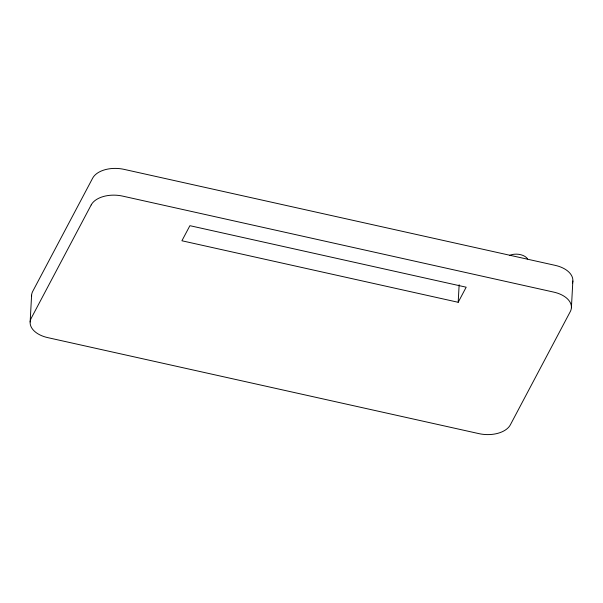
<?xml version="1.0" encoding="UTF-8"?>
<svg xmlns="http://www.w3.org/2000/svg" width="603" height="603" viewBox="0 0 603 603"><rect width="100%" height="100%" fill="white"/><g stroke="black" fill="none" stroke-linecap="round" stroke-linejoin="round"><path stroke-width="0.9" d="M30.15 321.979L31.597 295.229M458.19 302.291L466.179 287.194L189.9 225.68L181.91 240.77L458.19 302.291L459.139 284.767M571.403 307.771L572.85 281.021M572.503 282.973A25.122 15.083 3.1 0 0 555.265 265.38L124.082 169.368A25.122 15.083 3.1 0 0 92.636 178.187L32.72 291.385A25.122 15.083 3.1 0 0 31.605 296.548M509.723 255.325A11.721 7.04 3.1 0 1 527.633 258.936M91.189 204.93L31.273 318.135A25.122 15.083 3.1 0 0 47.735 337.62L478.918 433.632A25.122 15.083 3.1 0 0 510.364 424.814L570.28 311.615A25.122 15.083 3.1 0 0 553.818 292.131L122.635 196.111A25.122 15.083 3.1 0 0 91.189 204.93"/></g></svg>
